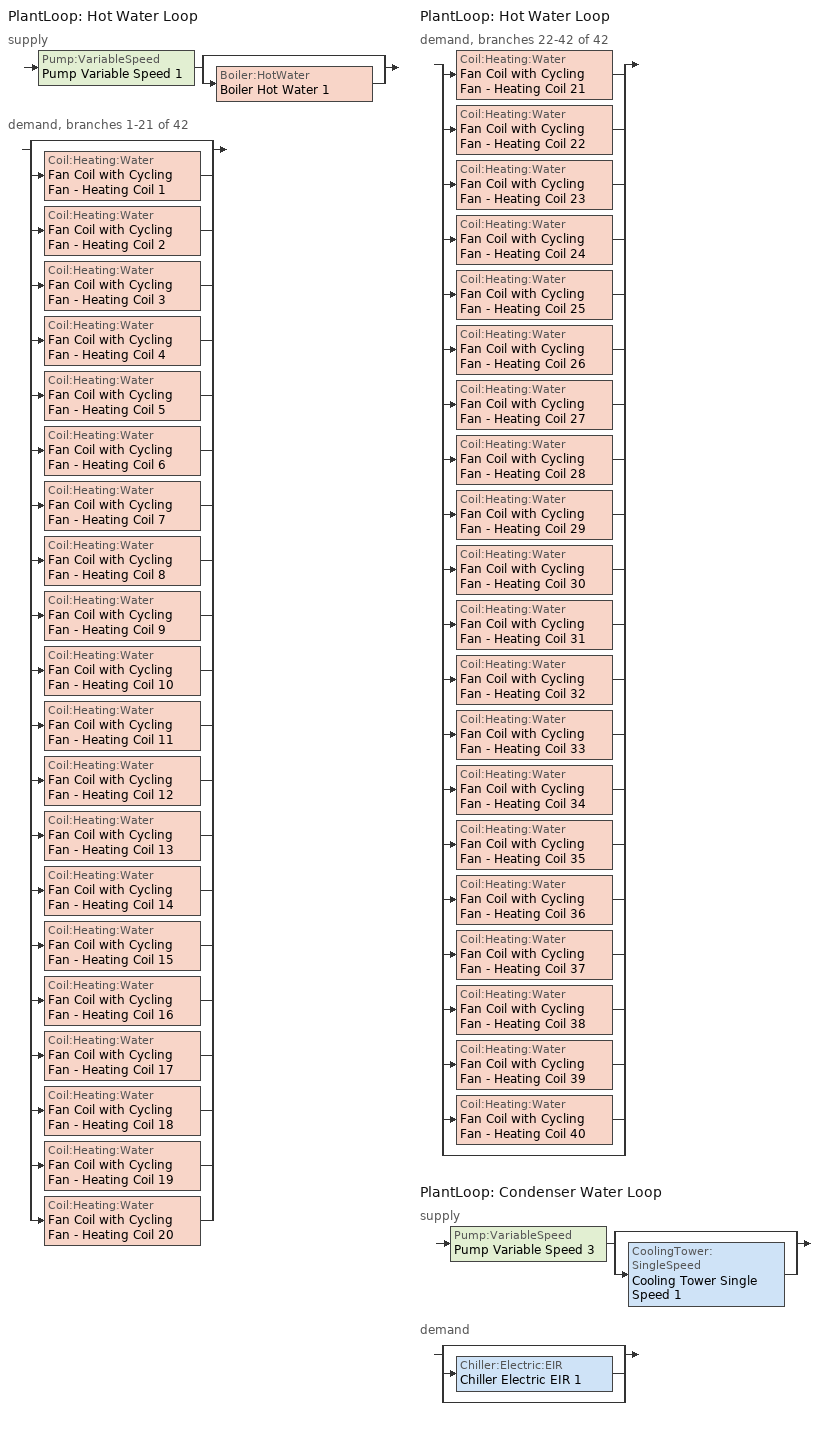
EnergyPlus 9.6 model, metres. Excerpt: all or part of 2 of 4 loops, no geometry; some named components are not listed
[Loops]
PlantLoop 'Hot Water Loop'
 supply: Pump:VariableSpeed 'Pump Variable Speed 1' > split
  | bypass
  | Boiler:HotWater 'Boiler Hot Water 1'
 demand, branches 1-21 of 42: split
  | bypass
  | Coil:Heating:Water 'Fan Coil with Cycling Fan - Heating Coil 1'
  | Coil:Heating:Water 'Fan Coil with Cycling Fan - Heating Coil 2'
  | Coil:Heating:Water 'Fan Coil with Cycling Fan - Heating Coil 3'
  | Coil:Heating:Water 'Fan Coil with Cycling Fan - Heating Coil 4'
  | Coil:Heating:Water 'Fan Coil with Cycling Fan - Heating Coil 5'
  | Coil:Heating:Water 'Fan Coil with Cycling Fan - Heating Coil 6'
  | Coil:Heating:Water 'Fan Coil with Cycling Fan - Heating Coil 7'
  | Coil:Heating:Water 'Fan Coil with Cycling Fan - Heating Coil 8'
  | Coil:Heating:Water 'Fan Coil with Cycling Fan - Heating Coil 9'
  | Coil:Heating:Water 'Fan Coil with Cycling Fan - Heating Coil 10'
  | Coil:Heating:Water 'Fan Coil with Cycling Fan - Heating Coil 11'
  | Coil:Heating:Water 'Fan Coil with Cycling Fan - Heating Coil 12'
  | Coil:Heating:Water 'Fan Coil with Cycling Fan - Heating Coil 13'
  | Coil:Heating:Water 'Fan Coil with Cycling Fan - Heating Coil 14'
  | Coil:Heating:Water 'Fan Coil with Cycling Fan - Heating Coil 15'
  | Coil:Heating:Water 'Fan Coil with Cycling Fan - Heating Coil 16'
  | Coil:Heating:Water 'Fan Coil with Cycling Fan - Heating Coil 17'
  | Coil:Heating:Water 'Fan Coil with Cycling Fan - Heating Coil 18'
  | Coil:Heating:Water 'Fan Coil with Cycling Fan - Heating Coil 19'
  | Coil:Heating:Water 'Fan Coil with Cycling Fan - Heating Coil 20'
PlantLoop 'Hot Water Loop'
 demand, branches 22-42 of 42: split
  | Coil:Heating:Water 'Fan Coil with Cycling Fan - Heating Coil 21'
  | Coil:Heating:Water 'Fan Coil with Cycling Fan - Heating Coil 22'
  | Coil:Heating:Water 'Fan Coil with Cycling Fan - Heating Coil 23'
  | Coil:Heating:Water 'Fan Coil with Cycling Fan - Heating Coil 24'
  | Coil:Heating:Water 'Fan Coil with Cycling Fan - Heating Coil 25'
  | Coil:Heating:Water 'Fan Coil with Cycling Fan - Heating Coil 26'
  | Coil:Heating:Water 'Fan Coil with Cycling Fan - Heating Coil 27'
  | Coil:Heating:Water 'Fan Coil with Cycling Fan - Heating Coil 28'
  | Coil:Heating:Water 'Fan Coil with Cycling Fan - Heating Coil 29'
  | Coil:Heating:Water 'Fan Coil with Cycling Fan - Heating Coil 30'
  | Coil:Heating:Water 'Fan Coil with Cycling Fan - Heating Coil 31'
  | Coil:Heating:Water 'Fan Coil with Cycling Fan - Heating Coil 32'
  | Coil:Heating:Water 'Fan Coil with Cycling Fan - Heating Coil 33'
  | Coil:Heating:Water 'Fan Coil with Cycling Fan - Heating Coil 34'
  | Coil:Heating:Water 'Fan Coil with Cycling Fan - Heating Coil 35'
  | Coil:Heating:Water 'Fan Coil with Cycling Fan - Heating Coil 36'
  | Coil:Heating:Water 'Fan Coil with Cycling Fan - Heating Coil 37'
  | Coil:Heating:Water 'Fan Coil with Cycling Fan - Heating Coil 38'
  | Coil:Heating:Water 'Fan Coil with Cycling Fan - Heating Coil 39'
  | Coil:Heating:Water 'Fan Coil with Cycling Fan - Heating Coil 40'
  | bypass
PlantLoop 'Condenser Water Loop'
 supply: Pump:VariableSpeed 'Pump Variable Speed 3' > split
  | bypass
  | CoolingTower:SingleSpeed 'Cooling Tower Single Speed 1'
 demand: split
  | bypass
  | Chiller:Electric:EIR 'Chiller Electric EIR 1'
  | bypass
[Coil:Heating:Water] Availability Schedule=Always On Discrete hvac_library; U-Factor Times Area Value W/K=Autosize; Maximum Water Flow Rate m3/s=Autosize; Performance Input Method=UFactorTimesAreaAndDesignWaterFlowRate; Rated Capacity W=Autosize; Rated Inlet Water Temperature C=82.2; Rated Inlet Air Temperature C=16.6; Rated Outlet Water Temperature C=71.1; Rated Outlet Air Temperature C=32.2; Rated Ratio for Air and Water Convection=0.5
Fan Coil with Cycling Fan - Heating Coil 1; Fan Coil with Cycling Fan - Heating Coil 2; Fan Coil with Cycling Fan - Heating Coil 3; Fan Coil with Cycling Fan - Heating Coil 4; Fan Coil with Cycling Fan - Heating Coil 5; Fan Coil with Cycling Fan - Heating Coil 6; Fan Coil with Cycling Fan - Heating Coil 7; Fan Coil with Cycling Fan - Heating Coil 8; Fan Coil with Cycling Fan - Heating Coil 9; Fan Coil with Cycling Fan - Heating Coil 10; Fan Coil with Cycling Fan - Heating Coil 11; Fan Coil with Cycling Fan - Heating Coil 12; Fan Coil with Cycling Fan - Heating Coil 13; Fan Coil with Cycling Fan - Heating Coil 14; Fan Coil with Cycling Fan - Heating Coil 15; Fan Coil with Cycling Fan - Heating Coil 16; Fan Coil with Cycling Fan - Heating Coil 17; Fan Coil with Cycling Fan - Heating Coil 18; Fan Coil with Cycling Fan - Heating Coil 19; Fan Coil with Cycling Fan - Heating Coil 20; Fan Coil with Cycling Fan - Heating Coil 21; Fan Coil with Cycling Fan - Heating Coil 22; Fan Coil with Cycling Fan - Heating Coil 23; Fan Coil with Cycling Fan - Heating Coil 24; Fan Coil with Cycling Fan - Heating Coil 25; Fan Coil with Cycling Fan - Heating Coil 26; Fan Coil with Cycling Fan - Heating Coil 27; Fan Coil with Cycling Fan - Heating Coil 28; Fan Coil with Cycling Fan - Heating Coil 29; Fan Coil with Cycling Fan - Heating Coil 30; Fan Coil with Cycling Fan - Heating Coil 31; Fan Coil with Cycling Fan - Heating Coil 32; Fan Coil with Cycling Fan - Heating Coil 33; Fan Coil with Cycling Fan - Heating Coil 34; Fan Coil with Cycling Fan - Heating Coil 35; Fan Coil with Cycling Fan - Heating Coil 36; Fan Coil with Cycling Fan - Heating Coil 37; Fan Coil with Cycling Fan - Heating Coil 38; Fan Coil with Cycling Fan - Heating Coil 39; Fan Coil with Cycling Fan - Heating Coil 40
[PlantEquipmentList]
Hot Water Loop Heating Equipment List: Boiler:HotWater, Boiler Hot Water 1
Condenser Water Loop Cooling Equipment List: CoolingTower:SingleSpeed, Cooling Tower Single Speed 1
[PlantLoop] Fluid Type=Water; Maximum Loop Temperature=100; Minimum Loop Temperature=0; Maximum Loop Flow Rate=Autosize; Minimum Loop Flow Rate=0; Plant Loop Volume=Autocalculate; Load Distribution Scheme=Optimal; Plant Loop Demand Calculation Scheme=SingleSetpoint
Name | Plant Equipment Operation Scheme
Hot Water Loop | Hot Water Loop Operation Schemes
Condenser Water Loop | Condenser Water Loop Operation Schemes
[Sizing:Plant] Sizing Option=NonCoincident; Zone Timesteps in Averaging Window=1; Coincident Sizing Factor Mode=None
Name | Loop Type | Design Loop Exit Temperature | Loop Design Temperature Difference
Hot Water Loop | Heating | 65 | 10
Condenser Water Loop | Condenser | 29.4 | 5.6
[Pump:VariableSpeed] Design Maximum Flow Rate m3/s=Autosize; Design Pump Head Pa=245000; Design Power Consumption W=Autosize; Fraction of Motor Inefficiencies to Fluid Stream=0; Coefficient 1 of the Part Load Performance Curve=0; Coefficient 2 of the Part Load Performance Curve=1; Coefficient 3 of the Part Load Performance Curve=0; Coefficient 4 of the Part Load Performance Curve=0; Design Minimum Flow Rate=0; Pump Control Type=Intermittent; Skin Loss Radiative Fraction=0.5; Design Power Sizing Method=PowerPerFlowPerPressure; Design Electric Power per Unit Flow Rate=348701.1; Design Shaft Power per Unit Flow Rate per Unit Head=1.28205; Design Minimum Flow Rate Fraction=0
Name | Motor Efficiency
Pump Variable Speed 1 | 0.85
Pump Variable Speed 3 | 0.82
[SetpointManager:Scheduled]
Setpoint Manager Scheduled Hot Water Duck: Control Variable=Temperature; Schedule=Hot_Water_Temperature; Setpoint Node or NodeList=Node Hot Water Deck Supply
[PlantEquipmentOperationSchemes] Control Scheme Schedule Name 1=Always On Discrete
Name | Control Scheme Object Type 1 | Control Scheme Name 1
Hot Water Loop Operation Schemes | PlantEquipmentOperation:HeatingLoad | Hot Water Loop Heating Operation Scheme
Condenser Water Loop Operation Schemes | PlantEquipmentOperation:CoolingLoad | Condenser Water Loop Cooling Operation Scheme
[PlantEquipmentOperation:CoolingLoad]
Condenser Water Loop Cooling Operation Scheme: Load Range Lower Limit 1=0; Load Range Upper Limit 1=1000000000; Range Equipment List Name 1=Condenser Water Loop Cooling Equipment List
[Boiler:HotWater]
Boiler Hot Water 1: Fuel Type=NaturalGas; Nominal Capacity W=Autosize; Nominal Thermal Efficiency=0.82; Efficiency Curve Temperature Evaluation Variable=LeavingBoiler; Normalized Boiler Efficiency Curve=Boiler Efficiency; Design Water Flow Rate m3/s=Autosize; Minimum Part Load Ratio=0; Maximum Part Load Ratio=1; Optimum Part Load Ratio=1; Water Outlet Upper Temperature Limit C=99; Boiler Flow Mode=NotModulated; Parasitic Electric Load W=0; Sizing Factor=1
[PlantEquipmentOperation:HeatingLoad]
Hot Water Loop Heating Operation Scheme: Load Range Lower Limit 1=0; Load Range Upper Limit 1=1000000000; Range Equipment List Name 1=Hot Water Loop Heating Equipment List
[CoolingTower:SingleSpeed]
Cooling Tower Single Speed 1: Design Water Flow Rate m3/s=Autosize; Design Air Flow Rate m3/s=Autosize; Design Fan Power W=Autosize; Design U-Factor Times Area Value W/K=Autosize; Free Convection Regime Air Flow Rate m3/s=Autosize; Free Convection Regime Air Flow Rate Sizing Factor=0.1; Free Convection Regime U-Factor Times Area Value W/K=Autosize; Free Convection U-Factor Times Area Value Sizing Factor=0.1; Performance Input Method=UFactorTimesAreaAndDesignWaterFlowRate; Heat Rejection Capacity and Nominal Capacity Sizing Ratio=1.25; Nominal Capacity W=850000; Free Convection Capacity W=0; Free Convection Nominal Capacity Sizing Factor=0.1; Design Inlet Air Dry-Bulb Temperature C=25.6; Design Inlet Air Wet-Bulb Temperature C=25.6; Design Approach Temperature deltaC=Autosize; Design Range Temperature deltaC=Autosize; Basin Heater Capacity W/K=0; Basin Heater Setpoint Temperature C=2; Evaporation Loss Mode=LossFactor; Evaporation Loss Factor percent/K=0.2; Drift Loss Percent percent=0.008; Blowdown Calculation Mode=ConcentrationRatio; Blowdown Concentration Ratio=3; Capacity Control=FanCycling; Number of Cells=1; Cell Control=MinimalCell; Cell Minimum  Water Flow Rate Fraction=0.33; Cell Maximum Water Flow Rate Fraction=2.5; Sizing Factor=1
[SetpointManager:FollowOutdoorAirTemperature]
Setpoint Manager Follow Outdoor Air Temperature 1: Control Variable=Temperature; Reference Temperature Type=OutdoorAirWetBulb; Offset Temperature Difference=1.5; Maximum Setpoint Temperature=80; Minimum Setpoint Temperature=6; Setpoint Node or NodeList=Node Condenser Water Deck Supply
[Schedule:Day:Interval]
Hot_Water_Temperature_Default; Hot_Water_Temperature_Summer_Design_Day; Hot_Water_Temperature_Winter_Design_Day: No, 24:00, 65
[Schedule:Week:Daily]
Hot_Water_Temperature Week Rule - Jan1-Dec31: Hot_Water_Temperature_Default, Hot_Water_Temperature_Default, Hot_Water_Temperature_Default, Hot_Water_Temperature_Default, Hot_Water_Temperature_Default, Hot_Water_Temperature_Default, Hot_Water_Temperature_Default, Hot_Water_Temperature_Default, Hot_Water_Temperature_Summer_Design_Day, Hot_Water_Temperature_Winter_Design_Day, Hot_Water_Temperature_Default, Hot_Water_Temperature_Default
[Schedule:Year]
Hot_Water_Temperature: Hot_Water_Temperature Week Rule - Jan1-Dec31, 1, 1, 12, 31
[Schedule:Constant] Hourly Value=1
Always On Discrete hvac_library; Always On Discrete
[Curve:Biquadratic]
Boiler Efficiency: Coefficient1 Constant=1; Coefficient2 x=0; Coefficient3 x**2=0; Coefficient4 y=0; Coefficient5 y**2=0; Coefficient6 x*y=0; Minimum Value of x=0; Maximum Value of x=1; Minimum Value of y=0; Maximum Value of y=1; Input Unit Type for X=Dimensionless; Input Unit Type for Y=Dimensionless; Output Unit Type=Dimensionless
